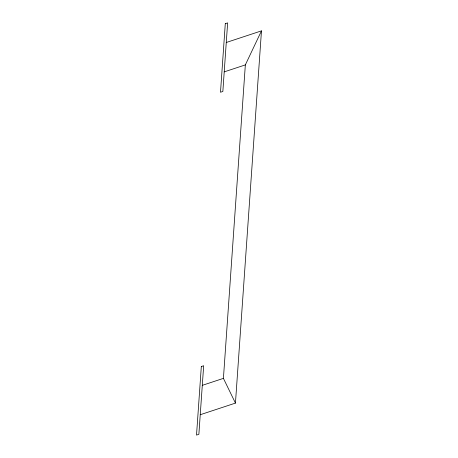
<?xml version="1.0" encoding="UTF-8"?>
<svg xmlns="http://www.w3.org/2000/svg" width="458" height="458" viewBox="0 0 458 458"><rect width="100%" height="100%" fill="white"/><g stroke="black" fill="none" stroke-linecap="round" stroke-linejoin="round"><path stroke-width="0.69" d="M200.238 414.73L235.446 403.103L223.418 378.371L245.339 64.904L261.478 30.863L226.269 42.491M235.446 403.103L261.478 30.863M224.214 71.877L245.339 64.904M202.293 385.344L223.418 378.371M201.32 366.532L196.522 435.1L198.869 434.327L203.667 365.753L201.32 366.532M225.29 23.673L220.498 92.247L222.846 91.468L227.637 22.9L225.29 23.673"/></g></svg>
